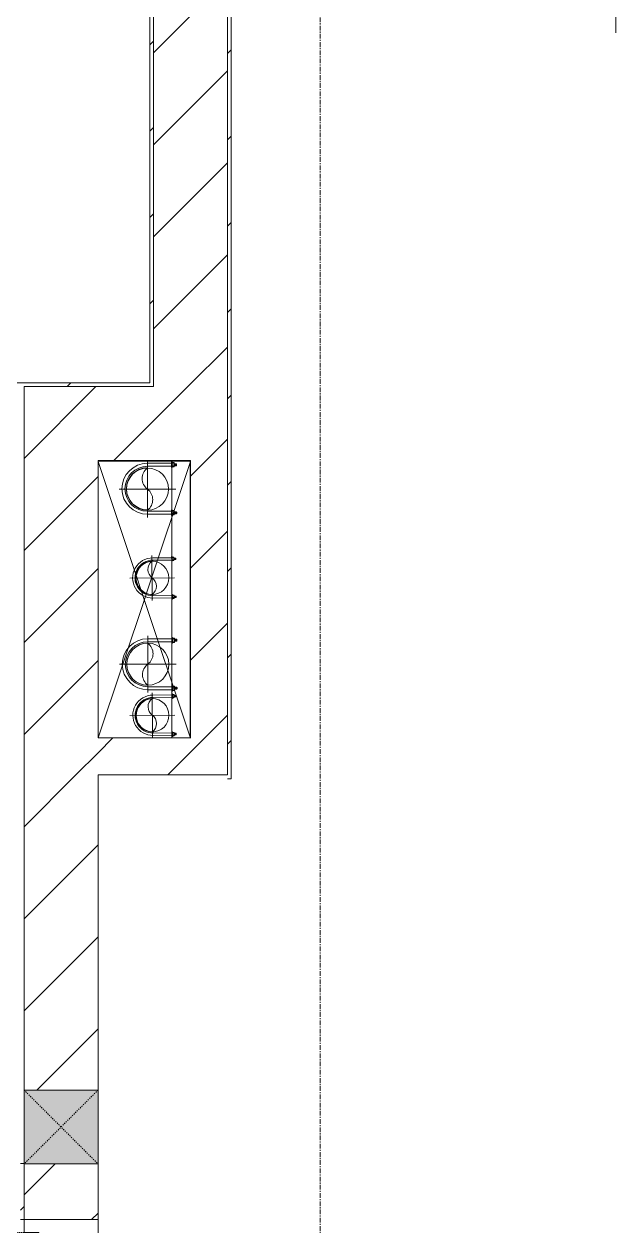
# Model space of a CAD drawing. Header units: millimetres. Extents: x -24439 to 198341, y -52871 to 149926.
# Drawn here: x 41853 to 43452, y 64668 to 67917 of the extents above; entities that cross this region are included whole.
import ezdxf

# ---------------------------------------------------------------- set-up
doc = ezdxf.new("R2010")
doc.units = ezdxf.units.MM
for name, pattern in [('Dash', [6, 3, -3]), ('Grid Line', [22.225, 12.7, -3.175, 3.175, -3.175]), ('IMPORT-CENTER _3_', [10.16, 6.35, -1.27, 1.27, -1.27]), ('NET VAN', [1.06, 0.53, -0.53])]:
    doc.linetypes.add(name, pattern=pattern)
for name, color, linetype, lineweight in [('0-1', 7, 'Continuous', 5), ('0-2', 9, 'Continuous', 9), ('A-DETL-GENF-2', 9, 'NET VAN', 9), ('A-DOOR', 31, 'Continuous', 9), ('A-DOOR-FRAM', 31, 'Continuous', 9), ('A-FLOR-1', 9, 'Continuous', 9), ('A-WALL', 113, 'Continuous', 9), ('A-WALL-3', 113, 'Continuous', 18), ('A-WALL-PATT-2', 9, 'Continuous', 9), ('A-WALL-PATT-3', 111, 'Continuous', 9), ('G-IMPT', 8, 'Continuous', 9), ('G-IMPT-1', 9, 'Continuous', 9), ('G-IMPT-2', 8, 'IMPORT-CENTER _3_', 9), ('I-WALL-1', 253, 'Continuous', 18), ('I-WALL-3', 2, 'Continuous', 18), ('M-EQPM', 50, 'Continuous', 9), ('S-COLS', 52, 'Continuous', 9), ('S-COLS-1', 254, 'Continuous', 5), ('S-COLS-4', 52, 'Continuous', 18), ('S-COLS-5', 52, 'Dash', 9), ('S-COLS-HDLN', 52, 'Dash', 9), ('S-GRID-1', 1, 'Grid Line', 9)]:
    doc.layers.add(name, color=color, linetype=linetype, lineweight=lineweight)
pattern_1 = [(45, (0, 0), (-116.67262, 116.67262), [])]
pattern_2 = [(45, (0, 0), (-124.4508, 124.4508), [])]

# ---------------------------------------------------------------- blocks, each defined once
blk = doc.blocks.new('NCV_TKTC_KET CAU_rvt-1-TKCS_MB ĐỊNH VỊ CAO ĐỘ THIẾT KẾ')
at = {"layer": 'A-FLOR-1'}
for p, q in [((42052.7, 66734.9), (42302.6, 66734.9)), ((42052.7, 65986.9), (42052.7, 66734.9))]:
    blk.add_line(p, q, dxfattribs=at)
blk = doc.blocks.new('NCV_TKTC_TANG 1_rvt-1-TKCS_MB ĐỊNH VỊ CAO ĐỘ THIẾT KẾ')
at = {"layer": 'A-WALL-PATT-2'}
h = blk.add_hatch(dxfattribs=at)
h.set_pattern_fill('FP_3', color=256, style=0, pattern_type=2)
h.set_pattern_definition(pattern_1)
h.paths.add_polyline_path([(42202.6, 66946.9), (42202.6, 69836.9), (42192.6, 69836.9), (42192.6, 66946.9)])
h = blk.add_hatch(dxfattribs=at)
h.set_pattern_fill('FP_3', color=256, style=0, pattern_type=2)
h.set_pattern_definition(pattern_1)
h.paths.add_polyline_path([(41852.6, 66936.9), (42202.6, 66936.9), (42202.6, 66946.9), (41752.6, 66946.9), (41752.6, 66936.9)])
h.paths.add_polyline_path([(40052.6, 66936.9), (40952.6, 66936.9), (40952.6, 66946.9), (38152.6, 66946.9), (38152.6, 66936.9), (39853, 66936.9)])
h = blk.add_hatch(dxfattribs=at)
h.set_pattern_fill('FP_3', color=256, style=0, pattern_type=2)
h.set_pattern_definition(pattern_1)
h.paths.add_polyline_path([(41842.6, 61836.9), (41852.6, 61836.9), (41852.6, 63595.3), (41842.6, 63595.3), (41842.6, 61846.9)])
h.paths.add_polyline_path([(41852.6, 64685.3), (41852.6, 64836.9), (41842.6, 64836.9), (41842.6, 64685.3)])
at = {"layer": 'I-WALL-1'}
for p, q in [((42192.6, 69826.9), (42192.6, 66946.9)), ((42202.6, 66946.9), (42202.6, 69836.9)), ((42192.6, 66946.9), (41752.6, 66946.9)), ((41852.6, 66936.9), (42202.6, 66936.9)), ((42202.6, 66936.9), (42202.6, 66946.9)), ((41852.6, 64836.9), (41842.6, 64836.9)), ((41852.6, 64685.3), (41852.6, 64836.9)), ((41842.6, 64685.3), (41852.6, 64685.3))]:
    blk.add_line(p, q, dxfattribs=at)
blk = doc.blocks.new('TKTC_XREF_251221_MB TANG 1 - TKTC_XREF_260130_MB TANG 1_dwg_CUM U_DN100-4202115-TKCS_MB ĐỊNH VỊ CAO ĐỘ THIẾT KẾ')
at = {"layer": 'G-IMPT'}
blk.add_hatch(color=256, dxfattribs=at).paths.add_polyline_path([(0, -61), (0, -57), (14.8, -55.1), (28.5, -49.4), (40.3, -40.3), (49.4, -28.5), (55.1, -14.8), (57, 0), (55.1, 14.8), (49.4, 28.5), (40.3, 40.3), (28.5, 49.4), (14.8, 55.1), (0, 57), (0, 61), (15.8, 58.9), (35.4, 49), (43.1, 43.1), (52.8, 30.5), (58.9, 15.8), (61, 0), (58.9, -15.8), (52.8, -30.5), (43.1, -43.1), (30.5, -52.8), (15.8, -58.9)])
for p, q in [((-79.1, 66.6), (-79.1, 63.4)), ((-76.6, 66.6), (-76.6, 63.4)), ((-74.6, 66.6), (-74.6, 63.4)), ((-72.7, 69.3), (-72.7, 60.7)), ((-66.9, 67.9), (-71.7, 67.9)), ((-66.9, 62.1), (-71.7, 62.1)), ((-65, 69), (0, 69)), ((-79.1, -63.4), (-79.1, -66.6)), ((-76.6, -63.4), (-76.6, -66.6)), ((-74.6, -63.4), (-74.6, -66.6)), ((-72.7, -60.7), (-72.7, -69.3)), ((-66.9, -62.1), (-71.7, -62.1)), ((-66.9, -67.9), (-71.7, -67.9)), ((-65, -69), (0, -69))]:
    blk.add_line(p, q, dxfattribs=at)
at = {"layer": 'G-IMPT', "flags": 128}
for points in [[(-72.7, 67.6), (-78.1, 67.6), (-78.1, 62.4), (-72.7, 62.4)], [(-71.7, 59.2), (-66.9, 59.2), (-66.9, 70.8), (-71.7, 70.8)], [(-66.9, 70.8), (-66.9, 72.7), (-65, 72.7), (-65, 57.3), (-66.9, 57.3), (-66.9, 59.2)], [(-65, 61), (0, 61), (0, 57)], [(-72.7, -62.4), (-78.1, -62.4), (-78.1, -67.6), (-72.7, -67.6)], [(-71.7, -70.8), (-66.9, -70.8), (-66.9, -59.2), (-71.7, -59.2)], [(-66.9, -59.2), (-66.9, -57.3), (-65, -57.3), (-65, -72.7), (-66.9, -72.7), (-66.9, -70.8)], [(-65, -61), (0, -61), (0, -57)]]:
    blk.add_lwpolyline(points, dxfattribs=at)
at = {"layer": 'G-IMPT'}
for centre, radius, start, end in [((-78.1, 66.6), 0.96, 90, 180), ((-78.1, 63.4), 0.96, 180, 270), ((-71.1, 69.3), 1.56, 112.6199, 247.3801), ((-67.9, 65), 4.8, 143.1301, 216.8699), ((-71.1, 60.7), 1.56, 112.6199, 247.3801), ((0, 0), 69, 270, 90), ((0, 0), 61, 270, 90), ((0, 0), 57, 270, 90), ((-78.1, -63.4), 0.96, 90, 180), ((-78.1, -66.6), 0.96, 180, 270), ((-71.1, -60.7), 1.56, 112.6199, 247.3801), ((-67.9, -65), 4.8, 143.1301, 216.8699), ((-71.1, -69.3), 1.56, 112.6199, 247.3801)]:
    blk.add_arc(centre, radius, start, end, dxfattribs=at)
blk = doc.blocks.new('TKTC_XREF_251221_MB TANG 1 - TKTC_XREF_260130_MB TANG 1_dwg_$cc-4202117-TKCS_MB ĐỊNH VỊ CAO ĐỘ THIẾT KẾ')
at = {"layer": 'G-IMPT'}
blk.add_circle((0, 0), 0.5, dxfattribs=at)
for centre, radius, start, end in [((0, 0), 0.5, 90, 270), ((0.188, 0.25), 0.313, 126.8699, 233.1301), ((-0.188, -0.25), 0.313, 306.8699, 53.1301)]:
    blk.add_arc(centre, radius, start, end, dxfattribs=at)
at = {"layer": 'G-IMPT-2'}
for p, q in [((0, -0.673), (0, 0.673)), ((-0.673, 0), (0.673, 0))]:
    blk.add_line(p, q, dxfattribs=at)
blk = doc.blocks.new('TKTC_XREF_251221_MB TANG 1 - TKTC_XREF_260130_MB TANG 1_dwg_$cc-V177-TKCS_MB ĐỊNH VỊ CAO ĐỘ THIẾT KẾ')
at = {"layer": 'G-IMPT'}
blk.add_circle((0, 0), 0.5, dxfattribs=at)
for centre, radius, start, end in [((0, 0), 0.5, 90, 270), ((0.188, 0.25), 0.313, 126.8699, 233.1301), ((-0.188, -0.25), 0.313, 306.8699, 53.1301)]:
    blk.add_arc(centre, radius, start, end, dxfattribs=at)
at = {"layer": 'G-IMPT-2'}
for p, q in [((0, -0.673), (0, 0.673)), ((-0.673, 0), (0.673, 0))]:
    blk.add_line(p, q, dxfattribs=at)
blk = doc.blocks.new('TKTC_XREF_251221_MB TANG 1 - TKTC_XREF_260130_MB TANG 1_dwg_CUM U_DN100-4202112-TKCS_MB ĐỊNH VỊ CAO ĐỘ THIẾT KẾ')
at = {"layer": 'G-IMPT'}
blk.add_hatch(color=256, dxfattribs=at).paths.add_polyline_path([(0, 61), (0, 57), (14.8, 55.1), (28.5, 49.4), (40.3, 40.3), (49.4, 28.5), (55.1, 14.8), (57, 0), (55.1, -14.8), (49.4, -28.5), (40.3, -40.3), (28.5, -49.4), (14.8, -55.1), (0, -57), (0, -61), (15.8, -58.9), (30.5, -52.8), (43.1, -43.1), (52.8, -30.5), (58.9, -15.8), (61, 0), (58.9, 15.8), (52.8, 30.5), (43.1, 43.1), (30.5, 52.8), (15.8, 58.9)])
for p, q in [((-79.1, 66.6), (-79.1, 63.4)), ((-76.6, 66.6), (-76.6, 63.4)), ((-74.6, 66.6), (-74.6, 63.4)), ((-72.7, 69.3), (-72.7, 60.7)), ((-66.9, 67.9), (-71.7, 67.9)), ((-65, 69), (0, 69)), ((-66.9, 62.1), (-71.7, 62.1)), ((-79.1, -63.4), (-79.1, -66.6)), ((-76.6, -63.4), (-76.6, -66.6)), ((-74.6, -63.4), (-74.6, -66.6)), ((-72.7, -60.7), (-72.7, -69.3)), ((-66.9, -62.1), (-71.7, -62.1)), ((-66.9, -67.9), (-71.7, -67.9)), ((-65, -69), (0, -69))]:
    blk.add_line(p, q, dxfattribs=at)
at = {"layer": 'G-IMPT', "flags": 128}
for points in [[(-72.7, 67.6), (-78.1, 67.6), (-78.1, 62.4), (-72.7, 62.4)], [(-71.7, 59.2), (-66.9, 59.2), (-66.9, 70.8), (-71.7, 70.8)], [(-66.9, 70.8), (-66.9, 72.7), (-65, 72.7), (-65, 57.3), (-66.9, 57.3), (-66.9, 59.2)], [(-65, 61), (0, 61), (0, 57)], [(-72.7, -62.4), (-78.1, -62.4), (-78.1, -67.6), (-72.7, -67.6)], [(-71.7, -70.8), (-66.9, -70.8), (-66.9, -59.2), (-71.7, -59.2)], [(-66.9, -59.2), (-66.9, -57.3), (-65, -57.3), (-65, -72.7), (-66.9, -72.7), (-66.9, -70.8)], [(-65, -61), (0, -61), (0, -57)]]:
    blk.add_lwpolyline(points, dxfattribs=at)
at = {"layer": 'G-IMPT'}
for centre, radius, start, end in [((-78.1, 66.6), 0.96, 90, 180), ((-71.1, 69.3), 1.56, 112.6199, 247.3801), ((-67.9, 65), 4.8, 143.1301, 216.8699), ((0, 0), 69, 270, 90), ((-78.1, 63.4), 0.96, 180, 270), ((-71.1, 60.7), 1.56, 112.6199, 247.3801), ((0, 0), 61, 270, 90), ((0, 0), 57, 270, 90), ((-78.1, -63.4), 0.96, 90, 180), ((-71.1, -60.7), 1.56, 112.6199, 247.3801), ((-67.9, -65), 4.8, 143.1301, 216.8699), ((-78.1, -66.6), 0.96, 180, 270), ((-71.1, -69.3), 1.56, 112.6199, 247.3801)]:
    blk.add_arc(centre, radius, start, end, dxfattribs=at)
blk = doc.blocks.new('TKTC_XREF_251221_MB TANG 1 - TKTC_XREF_260130_MB TANG 1_dwg_$cc-4202114-TKCS_MB ĐỊNH VỊ CAO ĐỘ THIẾT KẾ')
at = {"layer": 'G-IMPT'}
blk.add_circle((0, 0), 0.5, dxfattribs=at)
for centre, radius, start, end in [((0, 0), 0.5, 90, 270), ((0.188, 0.25), 0.313, 126.8699, 233.1301), ((-0.188, -0.25), 0.313, 306.8699, 53.1301)]:
    blk.add_arc(centre, radius, start, end, dxfattribs=at)
at = {"layer": 'G-IMPT-2'}
for p, q in [((0, -0.673), (0, 0.673)), ((-0.673, 0), (0.673, 0))]:
    blk.add_line(p, q, dxfattribs=at)
blk = doc.blocks.new('TKTC_XREF_251221_MB TANG 1 - TKTC_XREF_260130_MB TANG 1_dwg_$cc-4202118-TKCS_MB ĐỊNH VỊ CAO ĐỘ THIẾT KẾ')
at = {"layer": 'G-IMPT'}
blk.add_circle((0, 0), 0.5, dxfattribs=at)
for centre, radius, start, end in [((0, 0), 0.5, 90, 270), ((0.188, 0.25), 0.313, 126.8699, 233.1301), ((-0.188, -0.25), 0.313, 306.8699, 53.1301)]:
    blk.add_arc(centre, radius, start, end, dxfattribs=at)
at = {"layer": 'G-IMPT-2'}
for p, q in [((0, -0.673), (0, 0.673)), ((-0.673, 0), (0.673, 0))]:
    blk.add_line(p, q, dxfattribs=at)
blk = doc.blocks.new('TKTC_XREF_251221_MB TANG 1 - TKTC_XREF_260130_MB TANG 1_dwg-4202109-TKCS_MB ĐỊNH VỊ CAO ĐỘ THIẾT KẾ')
at = {"layer": 'G-IMPT'}
blk.add_line((-160899.7, -335359.7), (-160899.7, -334609.7), dxfattribs=at)
at = {"layer": 'G-IMPT', "flags": 128}
blk.add_lwpolyline([(-160874, -334609.7), (-160850.5, -334609.9), (-160850.5, -335359.7)], dxfattribs=at)
for name, p, xscale, yscale, zscale, rotation in [('TKTC_XREF_251221_MB TANG 1 - TKTC_XREF_260130_MB TANG 1_dwg_$cc-4202114-TKCS_MB ĐỊNH VỊ CAO ĐỘ THIẾT KẾ', (-160965.6, -334686.8), 113.7150000000092, 113.7150000000092, 113.7150000000092, 0.04476088158440977), ('TKTC_XREF_251221_MB TANG 1 - TKTC_XREF_260130_MB TANG 1_dwg_CUM U_DN100-4202112-TKCS_MB ĐỊNH VỊ CAO ĐỘ THIẾT KẾ', (-160965.6, -334686), 0.9975000000000005, 0.9975000000000005, 0.9975000000000005, 180.0467435561312), ('TKTC_XREF_251221_MB TANG 1 - TKTC_XREF_260130_MB TANG 1_dwg_$cc-4202118-TKCS_MB ĐỊNH VỊ CAO ĐỘ THIẾT KẾ', (-160953, -334927.1), 90.0000000000512, 90.0000000000512, 90.0000000000512, 0.419778997776333), ('TKTC_XREF_251221_MB TANG 1 - TKTC_XREF_260130_MB TANG 1_dwg_CUM U_DN100-4202112-TKCS_MB ĐỊNH VỊ CAO ĐỘ THIẾT KẾ', (-160964.7, -335160.3), 0.9974999999999966, 0.9974999999999966, 0.9974999999999966, 180.0467435564899), ('TKTC_XREF_251221_MB TANG 1 - TKTC_XREF_260130_MB TANG 1_dwg_$cc-4202117-TKCS_MB ĐỊNH VỊ CAO ĐỘ THIẾT KẾ', (-160952.6, -335298.2), 90.0000000000512, 90.0000000000512, 90.0000000000512, 0.419778997776333)]:
    blk.add_blockref(name, p, dxfattribs=dict(xscale=xscale, yscale=yscale, zscale=zscale, rotation=rotation))
at = {"extrusion": (0, 0, -1)}
for name, p, xscale, yscale, zscale, rotation in [('TKTC_XREF_251221_MB TANG 1 - TKTC_XREF_260130_MB TANG 1_dwg_CUM U_DN100-4202115-TKCS_MB ĐỊNH VỊ CAO ĐỘ THIẾT KẾ', (160951.1, -334927.1), 0.7894736842105242, 0.7894736842105242, -0.7894736842105241, 359.5802210006287), ('TKTC_XREF_251221_MB TANG 1 - TKTC_XREF_260130_MB TANG 1_dwg_$cc-V177-TKCS_MB ĐỊNH VỊ CAO ĐỘ THIẾT KẾ', (160964.7, -335160.3), 113.7150000000092, 113.7150000000092, -113.7150000000092, 179.9532564459116), ('TKTC_XREF_251221_MB TANG 1 - TKTC_XREF_260130_MB TANG 1_dwg_CUM U_DN100-4202115-TKCS_MB ĐỊNH VỊ CAO ĐỘ THIẾT KẾ', (160950.7, -335298.2), 0.7894736842105242, 0.7894736842105242, -0.7894736842105241, 359.5802210006287)]:
    blk.add_blockref(name, p, dxfattribs=dict(at, xscale=xscale, yscale=yscale, zscale=zscale, rotation=rotation))
blk = doc.blocks.new('TKTC_XREF_251221_MB TANG 1 - TKTC_XREF_251221_MB TANG 1-2038492-TKCS_MB ĐỊNH VỊ CAO ĐỘ THIẾT KẾ')
blk.add_blockref('TKTC_XREF_251221_MB TANG 1 - TKTC_XREF_260130_MB TANG 1_dwg-4202109-TKCS_MB ĐỊNH VỊ CAO ĐỘ THIẾT KẾ', (169499.1, 384109.7))
blk = doc.blocks.new('G1_SOF - BO TRU - 200x200-3050151-TKCS_MB ĐỊNH VỊ CAO ĐỘ THIẾT KẾ')
at = {"layer": 'S-COLS-HDLN'}
for p, q in [((-100, 100), (100, -100)), ((100, 100), (-100, -100))]:
    blk.add_line(p, q, dxfattribs=at)
blk = doc.blocks.new('FD_05 - FD_05-1000x2200mm-835434-TKCS_MB ĐỊNH VỊ CAO ĐỘ THIẾT KẾ')
at = {"layer": 'A-DETL-GENF-2'}
for p, q in [((470, 100), (470, 1120)), ((470, 1120), (510, 1120)), ((510, 1120), (510, 100)), ((510, 100), (470, 100))]:
    blk.add_line(p, q, dxfattribs=at)
blk.add_arc((510, 100), 1020, 92.2475, 180, dxfattribs=at)
at = {"layer": 'A-DOOR-FRAM'}
for p, q in [((-510, 100), (-545, 100)), ((-545, 100), (-545, -100)), ((-510, 60), (-510, 100)), ((545, 100), (510, 100)), ((510, 100), (510, 60)), ((545, -100), (545, 100)), ((-500, 60), (-510, 60)), ((-500, -100), (-500, 60)), ((510, 60), (500, 60)), ((500, 60), (500, -100)), ((-545, -100), (-500, -100)), ((500, -100), (545, -100))]:
    blk.add_line(p, q, dxfattribs=at)
blk = doc.blocks.new('NCV_TKCS_251209_TONG THE HIEN TRANG SAN DUONG - NCV_TKCS_HIEN TRANG_251209a_dwg-1612995-TKCS_MB ĐỊNH VỊ CAO ĐỘ THIẾT KẾ')
at = {"layer": 'G-IMPT-1'}
blk.add_line((563514018.4, 1145029188.1), (563515841.7, 1145023210), dxfattribs=at)
blk = doc.blocks.new('NCV_TKCS_251209_TONG THE HIEN TRANG SAN DUONG - NCV_TKCS_251209_TONG THE HIEN TRANG SAN DUONG-1605292-TKCS_MB ĐỊNH VỊ CAO ĐỘ THIẾT KẾ')
at = {"rotation": 343.2379237072182}
blk.add_blockref('NCV_TKCS_251209_TONG THE HIEN TRANG SAN DUONG - NCV_TKCS_HIEN TRANG_251209a_dwg-1612995-TKCS_MB ĐỊNH VỊ CAO ĐỘ THIẾT KẾ', (-869777547.7, -933796958.8), dxfattribs=at)

msp = doc.modelspace()

# ---------------------------------------------------------------- hatches: boundary and pattern name
at = {"layer": 'A-WALL-PATT-3'}
h = msp.add_hatch(dxfattribs=at)
h.set_pattern_fill('FP_1', color=256, style=0, pattern_type=2)
h.set_pattern_definition(pattern_2)
h.paths.add_polyline_path([(42402.6, 66936.9), (42402.6, 70036.9), (42202.6, 70036.9), (42202.6, 66936.9), (42273.9, 66936.9)])
h = msp.add_hatch(dxfattribs=at)
h.set_pattern_fill('FP_8', color=256, style=0, pattern_type=2)
h.set_pattern_definition(pattern_1)
h.paths.add_polyline_path([(42402.6, 65876.9), (42412.6, 65876.9), (42412.6, 70046.9), (42402.6, 70046.9), (42402.6, 65886.9)])
h = msp.add_hatch(dxfattribs=at)
h.set_pattern_fill('FP_1', color=256, style=0, pattern_type=2)
h.set_pattern_definition(pattern_2)
h.paths.add_polyline_path([(42402.6, 66736.9), (42402.6, 66936.9), (41852.6, 66936.9), (41852.6, 66736.9), (42302.6, 66736.9)])
h = msp.add_hatch(dxfattribs=at)
h.set_pattern_fill('FP_1', color=256, style=0, pattern_type=2)
h.set_pattern_definition(pattern_2)
h.paths.add_polyline_path([(41852.6, 65886.9), (42052.6, 65886.9), (42052.6, 66736.9), (41852.6, 66736.9), (41852.6, 66006.4)])
h = msp.add_hatch(dxfattribs=at)
h.set_pattern_fill('FP_1', color=256, style=0, pattern_type=2)
h.set_pattern_definition(pattern_2)
h.paths.add_polyline_path([(42302.6, 65986.9), (42402.6, 65986.9), (42402.6, 66736.9), (42302.6, 66736.9), (42302.6, 66499.5)])
h = msp.add_hatch(dxfattribs=at)
h.set_pattern_fill('FP_1', color=256, style=0, pattern_type=2)
h.set_pattern_definition(pattern_2)
h.paths.add_polyline_path([(42402.6, 65886.9), (42402.6, 65986.9), (42052.6, 65986.9), (42052.6, 65886.9), (42273.9, 65886.9)])
h = msp.add_hatch(dxfattribs=at)
h.set_pattern_fill('FP_1', color=256, style=0, pattern_type=2)
h.set_pattern_definition(pattern_2)
h.paths.add_polyline_path([(42052.6, 61836.9), (42052.6, 63595.3), (41852.6, 63595.3), (41852.6, 61836.9)])
h.paths.add_polyline_path([(42052.6, 64685.3), (42052.6, 64835.3), (41852.6, 64835.3), (41852.6, 64685.3), (41892.6, 64685.3)])
h.paths.add_polyline_path([(41852.6, 65035.3), (42052.6, 65035.3), (42052.6, 65886.9), (41852.6, 65886.9), (41852.6, 65513.3)])
at = {"layer": 'S-COLS-1'}
msp.add_hatch(color=256, dxfattribs=at).paths.add_polyline_path([(41852.6, 64835.3), (42052.6, 64835.3), (42052.6, 65035.3), (41852.6, 65035.3)])

# ---------------------------------------------------------------- linework, layer by layer
at = {"layer": '0-2'}
for p, q in [((42153.9, 66431.2), (42052.7, 66734.2)), ((42183.8, 66378.2), (42302.6, 66734)), ((42155.4, 66426.8), (42153.9, 66431.2)), ((42168.1, 66388.6), (42156.2, 66424.4)), ((42169.6, 66384.1), (42168.6, 66387.2)), ((42302.3, 65986.8), (42170.1, 66382.8)), ((42053.2, 65986.9), (42182.8, 66375.2))]:
    msp.add_line(p, q, dxfattribs=at)
at = {"layer": 'A-WALL'}
for p, q in [((42052.6, 65035.3), (42052.6, 65886.9)), ((41852.6, 65035.3), (42052.6, 65035.3)), ((42052.6, 64835.3), (41852.6, 64835.3)), ((42052.6, 64685.3), (42052.6, 64835.3))]:
    msp.add_line(p, q, dxfattribs=at)
at = {"layer": 'A-WALL-3'}
for p, q in [((42402.6, 66736.9), (42402.6, 70036.9)), ((42202.6, 69836.9), (42202.6, 66936.9)), ((42202.6, 66936.9), (41852.6, 66936.9)), ((41852.6, 66936.9), (41852.6, 65035.3)), ((42052.6, 66736.9), (42302.6, 66736.9)), ((42052.6, 65986.9), (42052.6, 66736.9)), ((42302.6, 66736.9), (42302.6, 65986.9)), ((42302.6, 65986.9), (42052.6, 65986.9)), ((42052.6, 65886.9), (42402.6, 65886.9)), ((41852.6, 64835.3), (41852.6, 64685.3))]:
    msp.add_line(p, q, dxfattribs=at)
at = {"layer": 'I-WALL-3'}
for p, q in [((42402.6, 70036.9), (42402.6, 65886.9)), ((42412.6, 65876.9), (42412.6, 70046.9)), ((42402.6, 65876.9), (42412.6, 65876.9))]:
    msp.add_line(p, q, dxfattribs=at)
at = {"layer": 'S-COLS'}
for p, q in [((42052.6, 65035.3), (41852.6, 65035.3)), ((41852.6, 64835.3), (42052.6, 64835.3))]:
    msp.add_line(p, q, dxfattribs=at)
at = {"layer": 'S-COLS-4'}
for p, q in [((41852.6, 65035.3), (41852.6, 64835.3)), ((42052.6, 64835.3), (42052.6, 65035.3))]:
    msp.add_line(p, q, dxfattribs=at)
at = {"layer": 'S-GRID-1'}
msp.add_line((42652.6, 20960.6), (42652.6, 80482.7), dxfattribs=at)

# ---------------------------------------------------------------- block references
at = {"layer": '0-1'}
for name in ['NCV_TKTC_KET CAU_rvt-1-TKCS_MB ĐỊNH VỊ CAO ĐỘ THIẾT KẾ', 'NCV_TKTC_TANG 1_rvt-1-TKCS_MB ĐỊNH VỊ CAO ĐỘ THIẾT KẾ']:
    msp.add_blockref(name, (0, 0), dxfattribs=at)
at = {"layer": 'A-DETL-GENF-2'}
msp.add_blockref('NCV_TKCS_251209_TONG THE HIEN TRANG SAN DUONG - NCV_TKCS_251209_TONG THE HIEN TRANG SAN DUONG-1605292-TKCS_MB ĐỊNH VỊ CAO ĐỘ THIẾT KẾ', (26103.5, 9888.2), dxfattribs=at)
at = {"layer": 'A-DOOR', "rotation": 89.99999999999991}
msp.add_blockref('FD_05 - FD_05-1000x2200mm-835434-TKCS_MB ĐỊNH VỊ CAO ĐỘ THIẾT KẾ', (41952.6, 64140.3), dxfattribs=at)
at = {"layer": 'M-EQPM'}
msp.add_blockref('TKTC_XREF_251221_MB TANG 1 - TKTC_XREF_251221_MB TANG 1-2038492-TKCS_MB ĐỊNH VỊ CAO ĐỘ THIẾT KẾ', (33652.6, 17236.9), dxfattribs=at)
at = {"layer": 'S-COLS-5'}
msp.add_blockref('G1_SOF - BO TRU - 200x200-3050151-TKCS_MB ĐỊNH VỊ CAO ĐỘ THIẾT KẾ', (41952.6, 64935.3), dxfattribs=at)

doc.saveas('drawing.dxf')
